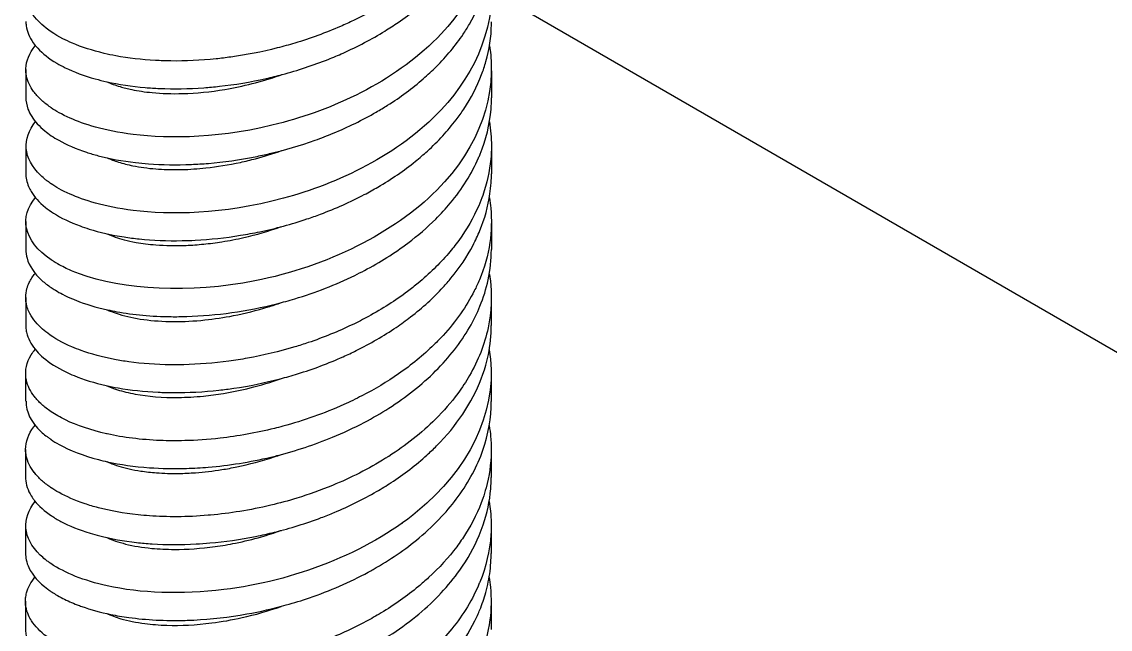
# Model space of a CAD drawing. Header units: millimetres. Extents: x 129 to 6329, y 33 to 3553.
# Drawn here: x 3519.08 to 3565.84, y 2422.07 to 2448.18 of the extents above; entities that cross this region are included whole.
import ezdxf

# ---------------------------------------------------------------- set-up
doc = ezdxf.new("R2010")
doc.units = ezdxf.units.MM
doc.layers.add('vistasIsometricas', color=255, linetype='Continuous')

msp = doc.modelspace()

# ---------------------------------------------------------------- linework, layer by layer
at = {"layer": 'vistasIsometricas', "extrusion": (1e-16, 0.816497, 0.57735)}
for p, q in [((3539.261, 2449.517), (3605.912, 2410.972)), ((3521.761, 2447.068), (3521.761, 2447.068)), ((3519.261, 2446.125), (3519.26, 2444.93)), ((3539.261, 2446.075), (3539.26, 2444.916)), ((3519.258, 2442.861), (3519.257, 2441.666)), ((3539.258, 2442.846), (3539.257, 2441.651)), ((3519.256, 2439.596), (3519.255, 2438.401)), ((3539.256, 2439.581), (3539.255, 2438.387)), ((3519.253, 2436.331), (3519.253, 2435.136)), ((3539.253, 2436.317), (3539.253, 2435.122)), ((3519.251, 2433.067), (3519.25, 2431.872)), ((3539.251, 2433.052), (3539.25, 2431.857)), ((3521.749, 2430.745), (3521.749, 2430.745)), ((3519.249, 2429.802), (3519.248, 2428.607)), ((3539.249, 2429.788), (3539.248, 2428.593)), ((3521.747, 2427.48), (3521.747, 2427.481)), ((3519.246, 2426.538), (3519.245, 2425.343)), ((3539.246, 2426.523), (3539.245, 2425.328)), ((3519.244, 2423.273), (3519.243, 2422.078)), ((3539.244, 2423.258), (3539.243, 2422.063))]:
    msp.add_line(p, q, dxfattribs=at)
at = {"layer": 'vistasIsometricas'}
for points, knots in [([(3539.181, 2456.939), (3539.27, 2456.413), (3539.29, 2455.883), (3539.229, 2455.2), (3539.209, 2455.047), (3539.098, 2454.373), (3538.946, 2453.858), (3538.639, 2453.143), (3538.537, 2452.933), (3538.158, 2452.24), (3537.833, 2451.769), (3537.344, 2451.19), (3537.23, 2451.061), (3536.689, 2450.486), (3536.214, 2450.062), (3535.49, 2449.515), (3535.28, 2449.367), (3534.523, 2448.862), (3533.945, 2448.534), (3533.152, 2448.15), (3532.964, 2448.063), (3532.138, 2447.702), (3531.48, 2447.462), (3530.562, 2447.186), (3530.312, 2447.117), (3529.396, 2446.884), (3528.727, 2446.754), (3527.853, 2446.633), (3527.642, 2446.607), (3526.767, 2446.517), (3526.117, 2446.487), (3525.266, 2446.497), (3525.045, 2446.505), (3524.228, 2446.549), (3523.659, 2446.617), (3522.957, 2446.747), (3522.788, 2446.783), (3522.119, 2446.941), (3521.661, 2447.089), (3521.115, 2447.321), (3520.98, 2447.385), (3520.489, 2447.637), (3520.184, 2447.845), (3519.86, 2448.141), (3519.786, 2448.216), (3519.518, 2448.525), (3519.382, 2448.768), (3519.291, 2449.101), (3519.275, 2449.187), (3519.247, 2449.522), (3519.294, 2449.77), (3519.445, 2450.095), (3519.491, 2450.176), (3519.582, 2450.313), (3519.624, 2450.369), (3519.669, 2450.424)], [0.175664, 0.175664, 0.175664, 0.175664, 0.280192, 0.280192, 0.310413, 0.310413, 0.41379, 0.41379, 0.457208, 0.457208, 0.559474, 0.559474, 0.589067, 0.589067, 0.694337, 0.694337, 0.735361, 0.735361, 0.838157, 0.838157, 0.869684, 0.869684, 0.974654, 0.974654, 1.013529, 1.013529, 1.11682, 1.11682, 1.149858, 1.149858, 1.254516, 1.254516, 1.291993, 1.291993, 1.395614, 1.395614, 1.429639, 1.429639, 1.534075, 1.534075, 1.570718, 1.570718, 1.674537, 1.674537, 1.709164, 1.709164, 1.81346, 1.81346, 1.849617, 1.849617, 1.953552, 1.953552, 1.988537, 1.988537, 2.013398, 2.013398, 2.013398, 2.013398]), ([(3519.262, 2448.195), (3519.262, 2448.134), (3519.266, 2448.072), (3519.307, 2447.763), (3519.408, 2447.517), (3519.632, 2447.2), (3519.697, 2447.12), (3519.98, 2446.813), (3520.255, 2446.597), (3520.704, 2446.332), (3520.826, 2446.267), (3521.328, 2446.021), (3521.758, 2445.859), (3522.399, 2445.68), (3522.567, 2445.638), (3523.25, 2445.486), (3523.803, 2445.402), (3524.591, 2445.335), (3524.796, 2445.322), (3525.613, 2445.287), (3526.249, 2445.296), (3527.125, 2445.36), (3527.348, 2445.381), (3528.235, 2445.479), (3528.908, 2445.591), (3529.81, 2445.795), (3530.041, 2445.852), (3530.941, 2446.092), (3531.602, 2446.309), (3532.461, 2446.651), (3532.676, 2446.741), (3533.513, 2447.116), (3534.114, 2447.431), (3534.874, 2447.902), (3535.065, 2448.026), (3535.79, 2448.528), (3536.288, 2448.931), (3536.886, 2449.505), (3537.03, 2449.652), (3537.579, 2450.248), (3537.936, 2450.716), (3538.337, 2451.374), (3538.434, 2451.546), (3538.778, 2452.22), (3538.969, 2452.734), (3539.135, 2453.43), (3539.169, 2453.604), (3539.243, 2454.088), (3539.267, 2454.399), (3539.267, 2454.71)], [15.975462, 15.975462, 15.975462, 15.975462, 16.001107, 16.001107, 16.105217, 16.105217, 16.140635, 16.140635, 16.244708, 16.244708, 16.280282, 16.280282, 16.384405, 16.384405, 16.419773, 16.419773, 16.523832, 16.523832, 16.559471, 16.559471, 16.663613, 16.663613, 16.698898, 16.698898, 16.80293, 16.80293, 16.83868, 16.83868, 16.942857, 16.942857, 16.977998, 16.977998, 17.081985, 17.081985, 17.117926, 17.117926, 17.222161, 17.222161, 17.257057, 17.257057, 17.360966, 17.360966, 17.397237, 17.397237, 17.501569, 17.501569, 17.536049, 17.536049, 17.597416, 17.597416, 17.597416, 17.597416]), ([(3539.179, 2453.675), (3539.556, 2451.421), (3538.627, 2449.284), (3537.1, 2447.661), (3535.259, 2445.705), (3532.642, 2444.483), (3530.317, 2443.856), (3527.682, 2443.146), (3525.431, 2443.144), (3523.874, 2443.336), (3522.59, 2443.494), (3521.734, 2443.782), (3521.161, 2444.037), (3520.791, 2444.201), (3520.536, 2444.354), (3520.353, 2444.478)], [0.67232562, 0.67232562, 0.67232562, 0.67232562, 0.67499561, 0.67499561, 0.67499561, 0.67821157, 0.67821157, 0.67821157, 0.68185809, 0.68185809, 0.68185809, 0.68486631, 0.68486631, 0.68486631, 0.68680335, 0.68680335, 0.68680335, 0.68680335]), ([(3519.26, 2444.93), (3519.26, 2444.763), (3519.29, 2444.596), (3519.391, 2444.323), (3519.444, 2444.217), (3519.644, 2443.895), (3519.833, 2443.686), (3520.16, 2443.419), (3520.253, 2443.35), (3520.451, 2443.216), (3520.558, 2443.15), (3521.013, 2442.894), (3521.412, 2442.721), (3522.026, 2442.52), (3522.196, 2442.47), (3522.862, 2442.295), (3523.398, 2442.195), (3524.153, 2442.108), (3524.337, 2442.09), (3525.113, 2442.032), (3525.731, 2442.022), (3526.61, 2442.059), (3526.854, 2442.074), (3527.762, 2442.151), (3528.438, 2442.246), (3529.319, 2442.421), (3529.522, 2442.465), (3530.388, 2442.668), (3531.047, 2442.861), (3531.949, 2443.184), (3532.204, 2443.283), (3533.101, 2443.654), (3533.722, 2443.957), (3534.475, 2444.393), (3534.638, 2444.491), (3535.349, 2444.941), (3535.863, 2445.321), (3536.525, 2445.898), (3536.711, 2446.071), (3537.329, 2446.69), (3537.716, 2447.156), (3538.137, 2447.785), (3538.227, 2447.928), (3538.598, 2448.564), (3538.822, 2449.071), (3539.035, 2449.764), (3539.082, 2449.941), (3539.204, 2450.505), (3539.252, 2450.895), (3539.264, 2451.339), (3539.264, 2451.392), (3539.264, 2451.445)], [1.378459, 1.378459, 1.378459, 1.378459, 1.448566, 1.448566, 1.494097, 1.494097, 1.58836, 1.58836, 1.622099, 1.622099, 1.656082, 1.656082, 1.759693, 1.759693, 1.797224, 1.797224, 1.901899, 1.901899, 1.934872, 1.934872, 2.038145, 2.038145, 2.077108, 2.077108, 2.182098, 2.182098, 2.213534, 2.213534, 2.316304, 2.316304, 2.357451, 2.357451, 2.462734, 2.462734, 2.492425, 2.492425, 2.594895, 2.594895, 2.637386, 2.637386, 2.742717, 2.742717, 2.773433, 2.773433, 2.877571, 2.877571, 2.912885, 2.912885, 2.989885, 2.989885, 3.000381, 3.000381, 3.000381, 3.000381]), ([(3539.177, 2450.41), (3539.553, 2448.159), (3538.627, 2446.023), (3537.101, 2444.4), (3535.263, 2442.445), (3532.646, 2441.221), (3530.321, 2440.593), (3527.684, 2439.881), (3525.431, 2439.879), (3523.872, 2440.071), (3522.595, 2440.228), (3521.74, 2440.515), (3521.166, 2440.769), (3520.794, 2440.934), (3520.536, 2441.088), (3520.35, 2441.214)], [0.67811914, 0.67811914, 0.67811914, 0.67811914, 0.68079018, 0.68079018, 0.68079018, 0.68400883, 0.68400883, 0.68400883, 0.68765846, 0.68765846, 0.68765846, 0.69064814, 0.69064814, 0.69064814, 0.69258371, 0.69258371, 0.69258371, 0.69258371]), ([(3519.257, 2441.666), (3519.257, 2441.476), (3519.296, 2441.286), (3519.406, 2441.027), (3519.443, 2440.954), (3519.626, 2440.645), (3519.831, 2440.417), (3520.205, 2440.118), (3520.323, 2440.034), (3520.772, 2439.748), (3521.154, 2439.562), (3521.715, 2439.357), (3521.844, 2439.313), (3522.433, 2439.13), (3522.936, 2439.015), (3523.691, 2438.898), (3523.909, 2438.87), (3524.715, 2438.786), (3525.333, 2438.76), (3526.159, 2438.776), (3526.346, 2438.782), (3527.171, 2438.825), (3527.824, 2438.894), (3528.759, 2439.047), (3529.035, 2439.098), (3529.991, 2439.299), (3530.67, 2439.482), (3531.531, 2439.77), (3531.725, 2439.839), (3532.567, 2440.154), (3533.197, 2440.435), (3533.996, 2440.856), (3534.192, 2440.964), (3534.959, 2441.414), (3535.499, 2441.784), (3536.17, 2442.326), (3536.341, 2442.472), (3536.97, 2443.043), (3537.385, 2443.492), (3537.858, 2444.115), (3537.968, 2444.27), (3538.388, 2444.906), (3538.645, 2445.402), (3538.908, 2446.097), (3538.97, 2446.285), (3539.17, 2446.995), (3539.25, 2447.525), (3539.262, 2448.098), (3539.262, 2448.139), (3539.262, 2448.18)], [14.353636, 14.353636, 14.353636, 14.353636, 14.433087, 14.433087, 14.464266, 14.464266, 14.566954, 14.566954, 14.608449, 14.608449, 14.71375, 14.71375, 14.743712, 14.743712, 14.846697, 14.846697, 14.886881, 14.886881, 14.992061, 14.992061, 15.022334, 15.022334, 15.124753, 15.124753, 15.167461, 15.167461, 15.272785, 15.272785, 15.303666, 15.303666, 15.407997, 15.407997, 15.442473, 15.442473, 15.546244, 15.546244, 15.583087, 15.583087, 15.68758, 15.68758, 15.721357, 15.721357, 15.824897, 15.824897, 15.862713, 15.862713, 15.967456, 15.967456, 15.975592, 15.975592, 15.975592, 15.975592]), ([(3520.353, 2444.478), (3520.35, 2444.48), (3520.329, 2444.495), (3520.317, 2444.503), (3520.18, 2444.597), (3520.056, 2444.695), (3519.945, 2444.796), (3519.825, 2444.906), (3519.72, 2445.019), (3519.63, 2445.134), (3519.618, 2445.151), (3519.605, 2445.167), (3519.593, 2445.184), (3519.436, 2445.4), (3519.334, 2445.624), (3519.288, 2445.85), (3519.267, 2445.956), (3519.258, 2446.062), (3519.261, 2446.168), (3519.272, 2446.502), (3519.405, 2446.834), (3519.656, 2447.146), (3519.66, 2447.151), (3519.663, 2447.155), (3519.667, 2447.16)], [0.686803355, 0.686803355, 0.686803355, 0.686803355, 0.686831972, 0.686831972, 0.686831972, 0.687159508, 0.687159508, 0.687159508, 0.687515665, 0.687515665, 0.687515665, 0.687566756, 0.687566756, 0.687566756, 0.688227977, 0.688227977, 0.688227977, 0.68853712, 0.68853712, 0.68853712, 0.68950973, 0.68950973, 0.68950973, 0.689523591, 0.689523591, 0.689523591, 0.689523591]), ([(3539.174, 2447.146), (3539.517, 2445.096), (3538.789, 2442.833), (3536.906, 2440.936), (3535.09, 2439.107), (3532.192, 2437.657), (3529.099, 2437.044), (3526.317, 2436.492), (3523.429, 2436.638), (3521.523, 2437.357), (3521.311, 2437.437), (3521.111, 2437.524), (3520.925, 2437.616), (3520.82, 2437.668), (3520.719, 2437.722), (3520.623, 2437.777), (3520.575, 2437.805), (3520.528, 2437.833), (3520.482, 2437.862), (3520.459, 2437.876), (3520.436, 2437.891), (3520.414, 2437.905), (3520.403, 2437.913), (3520.392, 2437.92), (3520.381, 2437.927), (3520.37, 2437.934), (3520.354, 2437.945), (3520.348, 2437.949)], [0.692167108, 0.692167108, 0.692167108, 0.692167108, 0.694206936, 0.694206936, 0.694206936, 0.696174561, 0.696174561, 0.696174561, 0.697945194, 0.697945194, 0.697945194, 0.698142185, 0.698142185, 0.698142185, 0.698253124, 0.698253124, 0.698253124, 0.698308594, 0.698308594, 0.698308594, 0.698336328, 0.698336328, 0.698336328, 0.698350196, 0.698350196, 0.698350196, 0.698364063, 0.698364063, 0.698364063, 0.698364063]), ([(3522.75, 2445.598), (3522.916, 2445.522), (3523.101, 2445.454), (3523.463, 2445.345), (3523.633, 2445.302), (3524.081, 2445.209), (3524.371, 2445.165), (3525.092, 2445.096), (3525.536, 2445.081), (3526.58, 2445.111), (3527.187, 2445.169), (3528.584, 2445.404), (3529.374, 2445.603), (3530.186, 2445.885), (3530.217, 2445.896), (3530.249, 2445.907)], [-29.8641562, -29.8641562, -29.8641562, -29.8641562, -29.8112306, -29.8112306, -29.769702, -29.769702, -29.7079244, -29.7079244, -29.625487, -29.625487, -29.5244468, -29.5244468, -29.4000136, -29.4000136, -29.3949767, -29.3949767, -29.3949767, -29.3949767]), ([(3520.347, 2436.754), (3520.398, 2436.72), (3520.466, 2436.676), (3520.528, 2436.638), (3520.625, 2436.579), (3520.728, 2436.522), (3520.835, 2436.466), (3520.971, 2436.396), (3521.114, 2436.329), (3521.266, 2436.265), (3521.311, 2436.246), (3521.358, 2436.227), (3521.405, 2436.208), (3521.81, 2436.047), (3522.266, 2435.909), (3522.764, 2435.799), (3522.894, 2435.77), (3523.027, 2435.744), (3523.162, 2435.719), (3523.877, 2435.589), (3524.666, 2435.514), (3525.501, 2435.506), (3525.721, 2435.503), (3525.944, 2435.506), (3526.17, 2435.513), (3526.801, 2435.532), (3527.454, 2435.587), (3528.113, 2435.681), (3528.754, 2435.772), (3529.402, 2435.899), (3530.045, 2436.062), (3530.301, 2436.127), (3530.555, 2436.198), (3530.809, 2436.274), (3531.699, 2436.542), (3532.57, 2436.879), (3533.391, 2437.281), (3533.529, 2437.349), (3533.666, 2437.418), (3533.801, 2437.489), (3534.468, 2437.842), (3535.098, 2438.238), (3535.673, 2438.671), (3536.102, 2438.994), (3536.501, 2439.339), (3536.864, 2439.7), (3537.086, 2439.922), (3537.295, 2440.149), (3537.489, 2440.383), (3538.001, 2440.999), (3538.412, 2441.654), (3538.708, 2442.334), (3538.729, 2442.383), (3538.75, 2442.433), (3538.771, 2442.483), (3539.029, 2443.116), (3539.187, 2443.767), (3539.24, 2444.422), (3539.253, 2444.587), (3539.259, 2444.751), (3539.26, 2444.916)], [0.299520137, 0.299520137, 0.299520137, 0.299520137, 0.299661424, 0.299661424, 0.299661424, 0.299881408, 0.299881408, 0.299881408, 0.300158801, 0.300158801, 0.300158801, 0.30024268, 0.30024268, 0.30024268, 0.300965225, 0.300965225, 0.300965225, 0.301153691, 0.301153691, 0.301153691, 0.302148571, 0.302148571, 0.302148571, 0.302410314, 0.302410314, 0.302410314, 0.303143466, 0.303143466, 0.303143466, 0.303855403, 0.303855403, 0.303855403, 0.304138352, 0.304138352, 0.304138352, 0.30513323, 0.30513323, 0.30513323, 0.305300492, 0.305300492, 0.305300492, 0.306128116, 0.306128116, 0.306128116, 0.306745581, 0.306745581, 0.306745581, 0.307123009, 0.307123009, 0.307123009, 0.308117884, 0.308117884, 0.308117884, 0.308190671, 0.308190671, 0.308190671, 0.309112762, 0.309112762, 0.309112762, 0.309344089, 0.309344089, 0.309344089, 0.309344089]), ([(3520.35, 2441.214), (3520.349, 2441.214), (3520.34, 2441.221), (3520.334, 2441.225), (3520.329, 2441.228), (3520.324, 2441.232), (3520.319, 2441.235), (3520.308, 2441.243), (3520.298, 2441.25), (3520.287, 2441.257), (3520.267, 2441.272), (3520.246, 2441.286), (3520.226, 2441.301), (3520.186, 2441.331), (3520.147, 2441.36), (3520.109, 2441.39), (3520.034, 2441.45), (3519.963, 2441.511), (3519.898, 2441.573), (3519.122, 2442.308), (3519.093, 2443.161), (3519.675, 2443.891)], [0.692583714, 0.692583714, 0.692583714, 0.692583714, 0.692592306, 0.692592306, 0.692592306, 0.692600898, 0.692600898, 0.692600898, 0.692618082, 0.692618082, 0.692618082, 0.692652449, 0.692652449, 0.692652449, 0.692721185, 0.692721185, 0.692721185, 0.692858657, 0.692858657, 0.692858657, 0.694486809, 0.694486809, 0.694486809, 0.694486809]), ([(3539.172, 2443.881), (3539.229, 2443.538), (3539.258, 2443.193), (3539.258, 2442.657), (3539.249, 2442.466), (3539.182, 2441.751), (3539.066, 2441.23), (3538.833, 2440.569), (3538.774, 2440.42), (3538.488, 2439.76), (3538.201, 2439.261), (3537.714, 2438.591), (3537.566, 2438.404), (3537.025, 2437.77), (3536.588, 2437.343), (3535.96, 2436.823), (3535.811, 2436.706), (3535.136, 2436.199), (3534.571, 2435.838), (3533.747, 2435.39), (3533.517, 2435.272), (3532.673, 2434.866), (3532.038, 2434.609), (3531.197, 2434.325), (3531.006, 2434.264), (3530.142, 2434.004), (3529.461, 2433.842), (3528.513, 2433.671), (3528.245, 2433.629), (3527.32, 2433.504), (3526.672, 2433.454), (3525.854, 2433.435), (3525.665, 2433.434), (3524.851, 2433.443), (3524.25, 2433.488), (3523.475, 2433.594), (3523.27, 2433.628), (3522.546, 2433.766), (3522.065, 2433.896), (3521.496, 2434.101), (3521.364, 2434.152), (3520.833, 2434.379), (3520.485, 2434.576), (3520.094, 2434.866), (3519.999, 2434.945), (3519.673, 2435.248), (3519.498, 2435.484), (3519.352, 2435.806), (3519.324, 2435.885), (3519.236, 2436.214), (3519.237, 2436.465), (3519.331, 2436.799), (3519.364, 2436.886), (3519.47, 2437.106), (3519.555, 2437.238), (3519.66, 2437.366)], [3.419689, 3.419689, 3.419689, 3.419689, 3.487744, 3.487744, 3.525361, 3.525361, 3.628947, 3.628947, 3.659268, 3.659268, 3.764587, 3.764587, 3.80656, 3.80656, 3.90914, 3.90914, 3.939977, 3.939977, 4.045068, 4.045068, 4.084642, 4.084642, 4.187768, 4.187768, 4.217808, 4.217808, 4.323113, 4.323113, 4.364719, 4.364719, 4.46738, 4.46738, 4.498486, 4.498486, 4.60353, 4.60353, 4.642825, 4.642825, 4.746015, 4.746015, 4.778758, 4.778758, 4.883477, 4.883477, 4.921213, 4.921213, 5.024769, 5.024769, 5.058608, 5.058608, 5.163083, 5.163083, 5.199878, 5.199878, 5.257302, 5.257302, 5.257302, 5.257302]), ([(3522.747, 2442.333), (3522.897, 2442.265), (3523.061, 2442.203), (3523.432, 2442.087), (3523.639, 2442.034), (3524.162, 2441.93), (3524.49, 2441.884), (3525, 2441.844), (3525.164, 2441.835), (3525.537, 2441.824), (3525.749, 2441.823), (3526.297, 2441.837), (3526.639, 2441.86), (3527.474, 2441.949), (3527.972, 2442.029), (3528.693, 2442.185), (3528.91, 2442.238), (3529.502, 2442.395), (3529.876, 2442.511), (3530.246, 2442.643)], [-29.2401524, -29.2401524, -29.2401524, -29.2401524, -29.1924844, -29.1924844, -29.14188, -29.14188, -29.0730739, -29.0730739, -29.0418596, -29.0418596, -29.0036719, -29.0036719, -28.9452978, -28.9452978, -28.8649168, -28.8649168, -28.8305002, -28.8305002, -28.7712174, -28.7712174, -28.7712174, -28.7712174]), ([(3519.253, 2435.137), (3519.252, 2435.072), (3519.257, 2435.007), (3519.276, 2434.87), (3519.292, 2434.798), (3519.387, 2434.484), (3519.525, 2434.247), (3519.811, 2433.925), (3519.906, 2433.832), (3520.271, 2433.52), (3520.595, 2433.314), (3521.089, 2433.075), (3521.207, 2433.023), (3521.74, 2432.804), (3522.205, 2432.66), (3522.882, 2432.507), (3523.053, 2432.473), (3523.763, 2432.348), (3524.337, 2432.285), (3525.159, 2432.247), (3525.381, 2432.241), (3526.236, 2432.238), (3526.889, 2432.273), (3527.766, 2432.37), (3527.978, 2432.397), (3528.854, 2432.525), (3529.523, 2432.661), (3530.437, 2432.901), (3530.686, 2432.972), (3531.602, 2433.254), (3532.258, 2433.5), (3533.079, 2433.868), (3533.267, 2433.956), (3534.055, 2434.347), (3534.629, 2434.68), (3535.379, 2435.189), (3535.586, 2435.339), (3536.301, 2435.892), (3536.77, 2436.319), (3537.301, 2436.899), (3537.413, 2437.028), (3537.893, 2437.612), (3538.21, 2438.085), (3538.577, 2438.781), (3538.675, 2438.992), (3538.974, 2439.72), (3539.119, 2440.246), (3539.217, 2440.937), (3539.234, 2441.096), (3539.253, 2441.388), (3539.257, 2441.52), (3539.257, 2441.651)], [12.731626, 12.731626, 12.731626, 12.731626, 12.758769, 12.758769, 12.788945, 12.788945, 12.891335, 12.891335, 12.934165, 12.934165, 13.039485, 13.039485, 13.070457, 13.070457, 13.174887, 13.174887, 13.208925, 13.208925, 13.31255, 13.31255, 13.349999, 13.349999, 13.454648, 13.454648, 13.487712, 13.487712, 13.591011, 13.591011, 13.629838, 13.629838, 13.734798, 13.734798, 13.766367, 13.766367, 13.869176, 13.869176, 13.910128, 13.910128, 14.01539, 14.01539, 14.045002, 14.045002, 14.147242, 14.147242, 14.190769, 14.190769, 14.296058, 14.296058, 14.327544, 14.327544, 14.35351, 14.35351, 14.35351, 14.35351]), ([(3520.348, 2437.949), (3519.753, 2438.351), (3519.39, 2438.821), (3519.287, 2439.303), (3519.191, 2439.751), (3519.33, 2440.207), (3519.677, 2440.628)], [0.698364063, 0.698364063, 0.698364063, 0.698364063, 0.699809148, 0.699809148, 0.699809148, 0.70115231, 0.70115231, 0.70115231, 0.70115231]), ([(3539.17, 2440.616), (3539.195, 2440.466), (3539.214, 2440.315), (3539.229, 2440.165), (3539.275, 2439.672), (3539.262, 2439.176), (3539.19, 2438.686), (3539.111, 2438.144), (3538.959, 2437.607), (3538.74, 2437.084), (3538.674, 2436.926), (3538.602, 2436.77), (3538.523, 2436.615), (3538.184, 2435.945), (3537.732, 2435.302), (3537.183, 2434.702), (3537.057, 2434.565), (3536.926, 2434.43), (3536.791, 2434.297), (3536.333, 2433.85), (3535.822, 2433.431), (3535.267, 2433.046), (3534.774, 2432.703), (3534.247, 2432.388), (3533.694, 2432.102), (3533.439, 2431.97), (3533.179, 2431.844), (3532.914, 2431.725), (3532.075, 2431.347), (3531.191, 2431.035), (3530.296, 2430.795), (3530.175, 2430.762), (3530.055, 2430.731), (3529.934, 2430.701), (3529.155, 2430.509), (3528.37, 2430.369), (3527.601, 2430.282), (3527.086, 2430.224), (3526.579, 2430.189), (3526.084, 2430.176), (3525.724, 2430.167), (3525.371, 2430.169), (3525.027, 2430.183), (3524.209, 2430.216), (3523.444, 2430.314), (3522.759, 2430.465), (3522.747, 2430.468), (3522.735, 2430.47), (3522.722, 2430.473), (3522.051, 2430.624), (3521.458, 2430.826), (3520.964, 2431.066), (3520.735, 2431.176), (3520.528, 2431.295), (3520.343, 2431.42)], [0.69945286, 0.69945286, 0.69945286, 0.69945286, 0.69966591, 0.69966591, 0.69966591, 0.70036225, 0.70036225, 0.70036225, 0.70113146, 0.70113146, 0.70113146, 0.70136326, 0.70136326, 0.70136326, 0.70236674, 0.70236674, 0.70236674, 0.70259701, 0.70259701, 0.70259701, 0.70337274, 0.70337274, 0.70337274, 0.70406256, 0.70406256, 0.70406256, 0.70438124, 0.70438124, 0.70438124, 0.70539228, 0.70539228, 0.70539228, 0.70552811, 0.70552811, 0.70552811, 0.70640587, 0.70640587, 0.70640587, 0.70699366, 0.70699366, 0.70699366, 0.70742206, 0.70742206, 0.70742206, 0.70844081, 0.70844081, 0.70844081, 0.70845921, 0.70845921, 0.70845921, 0.70946219, 0.70946219, 0.70946219, 0.70992476, 0.70992476, 0.70992476, 0.70992476]), ([(3522.745, 2439.068), (3522.856, 2439.018), (3522.975, 2438.971), (3523.222, 2438.886), (3523.349, 2438.847), (3523.644, 2438.77), (3523.814, 2438.732), (3524.258, 2438.652), (3524.542, 2438.615), (3525.25, 2438.56), (3525.687, 2438.552), (3526.392, 2438.58), (3526.643, 2438.598), (3527.157, 2438.649), (3527.418, 2438.683), (3527.995, 2438.774), (3528.311, 2438.835), (3529.154, 2439.028), (3529.681, 2439.18), (3530.216, 2439.368), (3530.23, 2439.373), (3530.244, 2439.378)], [-29.860747, -29.860747, -29.860747, -29.860747, -29.8253983, -29.8253983, -29.7921817, -29.7921817, -29.7523044, -29.7523044, -29.6934471, -29.6934471, -29.613576, -29.613576, -29.5707583, -29.5707583, -29.5279204, -29.5279204, -29.4772889, -29.4772889, -29.3940191, -29.3940191, -29.3918195, -29.3918195, -29.3918195, -29.3918195]), ([(3519.255, 2438.401), (3519.255, 2438.272), (3519.273, 2438.144), (3519.309, 2438.017), (3519.403, 2437.683), (3519.621, 2437.359), (3519.949, 2437.063), (3520.068, 2436.956), (3520.201, 2436.853), (3520.347, 2436.754)], [0.297553633, 0.297553633, 0.297553633, 0.297553633, 0.297983178, 0.297983178, 0.297983178, 0.299112825, 0.299112825, 0.299112825, 0.299520136, 0.299520136, 0.299520136, 0.299520136]), ([(3520.342, 2430.225), (3520.45, 2430.152), (3520.564, 2430.082), (3520.686, 2430.014), (3521.152, 2429.755), (3521.722, 2429.533), (3522.377, 2429.362), (3522.501, 2429.329), (3522.629, 2429.299), (3522.759, 2429.27), (3523.315, 2429.148), (3523.922, 2429.06), (3524.566, 2429.014), (3525.078, 2428.977), (3525.614, 2428.967), (3526.165, 2428.983), (3526.471, 2428.993), (3526.782, 2429.01), (3527.096, 2429.037), (3527.976, 2429.112), (3528.883, 2429.255), (3529.783, 2429.47), (3529.869, 2429.49), (3529.955, 2429.511), (3530.04, 2429.533), (3530.853, 2429.739), (3531.658, 2430.003), (3532.431, 2430.322), (3532.899, 2430.515), (3533.356, 2430.728), (3533.796, 2430.96), (3534.159, 2431.152), (3534.511, 2431.356), (3534.848, 2431.572), (3535.596, 2432.051), (3536.274, 2432.588), (3536.86, 2433.171), (3537.445, 2433.754), (3537.937, 2434.383), (3538.317, 2435.042), (3538.49, 2435.34), (3538.64, 2435.645), (3538.766, 2435.954), (3538.918, 2436.327), (3539.036, 2436.707), (3539.117, 2437.09), (3539.208, 2437.52), (3539.254, 2437.953), (3539.255, 2438.387)], [0.287959412, 0.287959412, 0.287959412, 0.287959412, 0.288220212, 0.288220212, 0.288220212, 0.28921509, 0.28921509, 0.28921509, 0.2894045, 0.2894045, 0.2894045, 0.290209977, 0.290209977, 0.290209977, 0.29084959, 0.29084959, 0.29084959, 0.291204868, 0.291204868, 0.291204868, 0.292199743, 0.292199743, 0.292199743, 0.292294679, 0.292294679, 0.292294679, 0.293194622, 0.293194622, 0.293194622, 0.293739768, 0.293739768, 0.293739768, 0.29418952, 0.29418952, 0.29418952, 0.295184858, 0.295184858, 0.295184858, 0.296179267, 0.296179267, 0.296179267, 0.296629947, 0.296629947, 0.296629947, 0.297174168, 0.297174168, 0.297174168, 0.297783344, 0.297783344, 0.297783344, 0.297783344]), ([(3539.167, 2437.352), (3539.179, 2437.281), (3539.19, 2437.21), (3539.199, 2437.139), (3539.295, 2436.42), (3539.262, 2435.708), (3539.116, 2435.021), (3538.964, 2434.305), (3538.689, 2433.617), (3538.316, 2432.972), (3538.164, 2432.709), (3537.996, 2432.454), (3537.814, 2432.207), (3537.528, 2431.818), (3537.207, 2431.449), (3536.858, 2431.101), (3536.257, 2430.502), (3535.574, 2429.968), (3534.847, 2429.502), (3534.803, 2429.474), (3534.758, 2429.446), (3534.714, 2429.418), (3533.984, 2428.963), (3533.211, 2428.575), (3532.43, 2428.252), (3531.923, 2428.043), (3531.412, 2427.862), (3530.904, 2427.706), (3530.527, 2427.59), (3530.152, 2427.489), (3529.781, 2427.4), (3528.882, 2427.186), (3528.009, 2427.05), (3527.19, 2426.976), (3527.158, 2426.973), (3527.126, 2426.97), (3527.095, 2426.967), (3526.175, 2426.889), (3525.325, 2426.89), (3524.565, 2426.944), (3524.4, 2426.956), (3524.24, 2426.971), (3524.083, 2426.987), (3523.442, 2427.056), (3522.872, 2427.162), (3522.375, 2427.292), (3522.172, 2427.345), (3521.981, 2427.402), (3521.802, 2427.462), (3521.362, 2427.609), (3520.992, 2427.773), (3520.685, 2427.944), (3520.56, 2428.014), (3520.446, 2428.084), (3520.341, 2428.155)], [0.7025233, 0.7025233, 0.7025233, 0.7025233, 0.70261684, 0.70261684, 0.70261684, 0.70356785, 0.70356785, 0.70356785, 0.70455921, 0.70455921, 0.70455921, 0.7049627, 0.7049627, 0.7049627, 0.70559655, 0.70559655, 0.70559655, 0.70668691, 0.70668691, 0.70668691, 0.7067531, 0.7067531, 0.7067531, 0.70783936, 0.70783936, 0.70783936, 0.70854351, 0.70854351, 0.70854351, 0.70906595, 0.70906595, 0.70906595, 0.71033391, 0.71033391, 0.71033391, 0.71038305, 0.71038305, 0.71038305, 0.71181432, 0.71181432, 0.71181432, 0.71212431, 0.71212431, 0.71212431, 0.71339587, 0.71339587, 0.71339587, 0.71391472, 0.71391472, 0.71391472, 0.71518815, 0.71518815, 0.71518815, 0.71570512, 0.71570512, 0.71570512, 0.71570512]), ([(3522.743, 2435.804), (3522.804, 2435.776), (3522.867, 2435.749), (3523.038, 2435.683), (3523.149, 2435.644), (3523.578, 2435.513), (3523.931, 2435.436), (3524.717, 2435.328), (3525.148, 2435.298), (3526.035, 2435.294), (3526.485, 2435.316), (3527.353, 2435.406), (3527.765, 2435.467), (3528.676, 2435.646), (3529.175, 2435.771), (3529.863, 2435.983), (3530.052, 2436.046), (3530.241, 2436.113)], [-4.3385816, -4.3385816, -4.3385816, -4.3385816, -4.3191644, -4.3191644, -4.2883335, -4.2883335, -4.2063184, -4.2063184, -4.1231394, -4.1231394, -4.0455348, -4.0455348, -3.9787361, -3.9787361, -3.8997246, -3.8997246, -3.869629, -3.869629, -3.869629, -3.869629]), ([(3519.248, 2428.607), (3519.248, 2428.586), (3519.248, 2428.564), (3519.261, 2428.291), (3519.342, 2428.04), (3519.534, 2427.73), (3519.581, 2427.662), (3519.817, 2427.364), (3520.063, 2427.144), (3520.491, 2426.86), (3520.624, 2426.78), (3521.127, 2426.512), (3521.546, 2426.342), (3522.15, 2426.158), (3522.288, 2426.119), (3522.918, 2425.958), (3523.449, 2425.863), (3524.235, 2425.775), (3524.457, 2425.756), (3525.288, 2425.703), (3525.922, 2425.7), (3526.769, 2425.747), (3526.963, 2425.761), (3527.807, 2425.835), (3528.468, 2425.93), (3529.401, 2426.117), (3529.671, 2426.177), (3530.62, 2426.413), (3531.292, 2426.62), (3532.136, 2426.938), (3532.322, 2427.013), (3533.139, 2427.354), (3533.748, 2427.655), (3534.537, 2428.113), (3534.745, 2428.241), (3535.504, 2428.737), (3536.02, 2429.132), (3536.632, 2429.686), (3536.771, 2429.819), (3537.333, 2430.386), (3537.71, 2430.842), (3538.153, 2431.503), (3538.268, 2431.691), (3538.652, 2432.38), (3538.867, 2432.894), (3539.057, 2433.57), (3539.094, 2433.722), (3539.21, 2434.289), (3539.252, 2434.705), (3539.253, 2435.122)], [11.109844, 11.109844, 11.109844, 11.109844, 11.118919, 11.118919, 11.224203, 11.224203, 11.253991, 11.253991, 11.356649, 11.356649, 11.398262, 11.398262, 11.503566, 11.503566, 11.533618, 11.533618, 11.636762, 11.636762, 11.676245, 11.676245, 11.78132, 11.78132, 11.81224, 11.81224, 11.914846, 11.914846, 11.956694, 11.956694, 12.062008, 12.062008, 12.09224, 12.09224, 12.195685, 12.195685, 12.233888, 12.233888, 12.338716, 12.338716, 12.370939, 12.370939, 12.473959, 12.473959, 12.513985, 12.513985, 12.619143, 12.619143, 12.649555, 12.649555, 12.731753, 12.731753, 12.731753, 12.731753]), ([(3520.343, 2431.42), (3520.271, 2431.469), (3520.198, 2431.521), (3520.131, 2431.574), (3520.064, 2431.626), (3520, 2431.679), (3519.941, 2431.733), (3519.88, 2431.788), (3519.823, 2431.844), (3519.77, 2431.901), (3519.719, 2431.955), (3519.671, 2432.011), (3519.628, 2432.067), (3519.45, 2432.295), (3519.334, 2432.533), (3519.282, 2432.774), (3519.276, 2432.806), (3519.27, 2432.837), (3519.265, 2432.869), (3519.217, 2433.202), (3519.292, 2433.538), (3519.486, 2433.859), (3519.535, 2433.941), (3519.593, 2434.022), (3519.657, 2434.101)], [0.709924762, 0.709924762, 0.709924762, 0.709924762, 0.710105397, 0.710105397, 0.710105397, 0.710286033, 0.710286033, 0.710286033, 0.710469922, 0.710469922, 0.710469922, 0.710647305, 0.710647305, 0.710647305, 0.711369849, 0.711369849, 0.711369849, 0.711464807, 0.711464807, 0.711464807, 0.712459685, 0.712459685, 0.712459685, 0.712712991, 0.712712991, 0.712712991, 0.712712991]), ([(3539.165, 2434.087), (3539.188, 2433.95), (3539.206, 2433.812), (3539.22, 2433.675), (3539.455, 2431.33), (3538.268, 2428.94), (3536.085, 2427.139), (3533.891, 2425.329), (3530.738, 2424.138), (3527.766, 2423.773), (3525.927, 2423.547), (3524.17, 2423.624), (3522.756, 2423.935), (3521.76, 2424.155), (3520.933, 2424.489), (3520.338, 2424.891)], [0.71117583, 0.71117583, 0.71117583, 0.71117583, 0.71136983, 0.71136983, 0.71136983, 0.71467112, 0.71467112, 0.71467112, 0.71798793, 0.71798793, 0.71798793, 0.72004034, 0.72004034, 0.72004034, 0.72148543, 0.72148543, 0.72148543, 0.72148543]), ([(3522.74, 2432.539), (3522.878, 2432.477), (3523.03, 2432.419), (3523.424, 2432.291), (3523.679, 2432.228), (3524.502, 2432.075), (3525.129, 2432.023), (3526.16, 2432.037), (3526.518, 2432.057), (3527.169, 2432.121), (3527.457, 2432.159), (3528.124, 2432.269), (3528.506, 2432.347), (3529.34, 2432.554), (3529.792, 2432.69), (3530.239, 2432.849)], [-32.3541762, -32.3541762, -32.3541762, -32.3541762, -32.3101022, -32.3101022, -32.2481729, -32.2481729, -32.1259938, -32.1259938, -32.0645247, -32.0645247, -32.0173443, -32.0173443, -31.9565696, -31.9565696, -31.8850923, -31.8850923, -31.8850923, -31.8850923]), ([(3519.266, 2431.869), (3519.262, 2431.421), (3519.473, 2430.97), (3519.914, 2430.562), (3519.977, 2430.504), (3520.044, 2430.446), (3520.115, 2430.39), (3520.151, 2430.362), (3520.188, 2430.334), (3520.226, 2430.307), (3520.245, 2430.293), (3520.264, 2430.279), (3520.283, 2430.266), (3520.293, 2430.259), (3520.303, 2430.252), (3520.312, 2430.245), (3520.322, 2430.238), (3520.334, 2430.231), (3520.342, 2430.225)], [0.286471623, 0.286471623, 0.286471623, 0.286471623, 0.287630197, 0.287630197, 0.287630197, 0.287794804, 0.287794804, 0.287794804, 0.287877107, 0.287877107, 0.287877107, 0.287918259, 0.287918259, 0.287918259, 0.287938835, 0.287938835, 0.287938835, 0.287959411, 0.287959411, 0.287959411, 0.287959411]), ([(3520.338, 2423.696), (3520.394, 2423.658), (3520.467, 2423.611), (3520.535, 2423.57), (3520.636, 2423.509), (3520.743, 2423.45), (3520.855, 2423.393), (3521.042, 2423.297), (3521.244, 2423.207), (3521.459, 2423.124), (3521.526, 2423.098), (3521.594, 2423.073), (3521.664, 2423.049), (3522.041, 2422.915), (3522.457, 2422.801), (3522.902, 2422.709), (3523.152, 2422.658), (3523.412, 2422.613), (3523.68, 2422.576), (3524.433, 2422.473), (3525.25, 2422.429), (3526.102, 2422.452), (3526.226, 2422.456), (3526.35, 2422.46), (3526.475, 2422.467), (3527.219, 2422.503), (3527.985, 2422.59), (3528.752, 2422.727), (3529.318, 2422.828), (3529.886, 2422.957), (3530.446, 2423.113), (3530.78, 2423.206), (3531.111, 2423.309), (3531.437, 2423.42), (3532.321, 2423.723), (3533.173, 2424.093), (3533.964, 2424.524), (3534.036, 2424.563), (3534.108, 2424.602), (3534.178, 2424.643), (3534.895, 2425.048), (3535.558, 2425.503), (3536.149, 2425.997), (3536.497, 2426.289), (3536.821, 2426.595), (3537.116, 2426.912), (3537.377, 2427.191), (3537.616, 2427.48), (3537.832, 2427.775), (3538.297, 2428.412), (3538.653, 2429.083), (3538.891, 2429.769), (3539.13, 2430.456), (3539.25, 2431.159), (3539.25, 2431.857)], [0.276398705, 0.276398705, 0.276398705, 0.276398705, 0.276535064, 0.276535064, 0.276535064, 0.27673701, 0.27673701, 0.27673701, 0.277075315, 0.277075315, 0.277075315, 0.277180135, 0.277180135, 0.277180135, 0.277751926, 0.277751926, 0.277751926, 0.278073125, 0.278073125, 0.278073125, 0.278974113, 0.278974113, 0.278974113, 0.279105147, 0.279105147, 0.279105147, 0.27988334, 0.27988334, 0.27988334, 0.280458368, 0.280458368, 0.280458368, 0.280801035, 0.280801035, 0.280801035, 0.281727414, 0.281727414, 0.281727414, 0.281811589, 0.281811589, 0.281811589, 0.28266275, 0.28266275, 0.28266275, 0.28316481, 0.28316481, 0.28316481, 0.283607324, 0.283607324, 0.283607324, 0.284561367, 0.284561367, 0.284561367, 0.28551757, 0.28551757, 0.28551757, 0.28551757]), ([(3539.162, 2430.823), (3539.189, 2430.663), (3539.21, 2430.502), (3539.243, 2430.125), (3539.251, 2429.908), (3539.239, 2429.172), (3539.165, 2428.653), (3538.986, 2427.991), (3538.939, 2427.841), (3538.706, 2427.172), (3538.458, 2426.664), (3538.03, 2425.986), (3537.903, 2425.801), (3537.418, 2425.154), (3537.014, 2424.71), (3536.418, 2424.16), (3536.272, 2424.032), (3535.629, 2423.497), (3535.091, 2423.117), (3534.305, 2422.643), (3534.089, 2422.521), (3533.277, 2422.087), (3532.655, 2421.805), (3531.825, 2421.488), (3531.636, 2421.419), (3530.782, 2421.127), (3530.105, 2420.939), (3529.154, 2420.732), (3528.884, 2420.679), (3527.952, 2420.52), (3527.296, 2420.445), (3526.463, 2420.395), (3526.271, 2420.387), (3525.437, 2420.365), (3524.817, 2420.387), (3524.009, 2420.464), (3523.793, 2420.49), (3523.034, 2420.6), (3522.523, 2420.711), (3521.913, 2420.893), (3521.771, 2420.94), (3521.195, 2421.146), (3520.81, 2421.328), (3520.366, 2421.604), (3520.256, 2421.679), (3519.875, 2421.969), (3519.658, 2422.197), (3519.456, 2422.512), (3519.414, 2422.591), (3519.268, 2422.914), (3519.225, 2423.165), (3519.259, 2423.488), (3519.273, 2423.562), (3519.354, 2423.865), (3519.474, 2424.091), (3519.65, 2424.308)], [6.663562, 6.663562, 6.663562, 6.663562, 6.695282, 6.695282, 6.738016, 6.738016, 6.840426, 6.840426, 6.870685, 6.870685, 6.975863, 6.975863, 7.016063, 7.016063, 7.119042, 7.119042, 7.151149, 7.151149, 7.255999, 7.255999, 7.294314, 7.294314, 7.397731, 7.397731, 7.427946, 7.427946, 7.533258, 7.533258, 7.575092, 7.575092, 7.677699, 7.677699, 7.708637, 7.708637, 7.813708, 7.813708, 7.853175, 7.853175, 7.956322, 7.956322, 7.988942, 7.988942, 8.093685, 8.093685, 8.131528, 8.131528, 8.235056, 8.235056, 8.268817, 8.268817, 8.373307, 8.373307, 8.40434, 8.40434, 8.501118, 8.501118, 8.501118, 8.501118]), ([(3520.341, 2428.155), (3520.334, 2428.16), (3520.312, 2428.175), (3520.297, 2428.185), (3520.166, 2428.276), (3520.046, 2428.371), (3519.938, 2428.469), (3519.819, 2428.577), (3519.714, 2428.688), (3519.625, 2428.802), (3519.623, 2428.806), (3519.62, 2428.809), (3519.617, 2428.813), (3519.444, 2429.038), (3519.331, 2429.272), (3519.28, 2429.509), (3519.26, 2429.604), (3519.249, 2429.699), (3519.249, 2429.794), (3519.247, 2430.128), (3519.368, 2430.461), (3519.607, 2430.776), (3519.623, 2430.796), (3519.638, 2430.816), (3519.655, 2430.837)], [0.715705125, 0.715705125, 0.715705125, 0.715705125, 0.715740567, 0.715740567, 0.715740567, 0.716066394, 0.716066394, 0.716066394, 0.716427666, 0.716427666, 0.716427666, 0.716439214, 0.716439214, 0.716439214, 0.717150209, 0.717150209, 0.717150209, 0.717434104, 0.717434104, 0.717434104, 0.718428981, 0.718428981, 0.718428981, 0.718493312, 0.718493312, 0.718493312, 0.718493312]), ([(3522.738, 2429.274), (3522.778, 2429.256), (3522.819, 2429.239), (3522.983, 2429.171), (3523.114, 2429.124), (3523.534, 2428.995), (3523.848, 2428.924), (3524.409, 2428.838), (3524.639, 2428.812), (3525.18, 2428.772), (3525.497, 2428.763), (3526.062, 2428.771), (3526.303, 2428.782), (3526.916, 2428.827), (3527.294, 2428.87), (3527.892, 2428.965), (3528.108, 2429.005), (3528.857, 2429.16), (3529.395, 2429.302), (3530.032, 2429.513), (3530.134, 2429.548), (3530.236, 2429.584)], [-0.5232859, -0.5232859, -0.5232859, -0.5232859, -0.5105876, -0.5105876, -0.4736927, -0.4736927, -0.3999013, -0.3999013, -0.3532267, -0.3532267, -0.294412, -0.294412, -0.2526469, -0.2526469, -0.1903085, -0.1903085, -0.1557047, -0.1557047, -0.0707702, -0.0707702, -0.0544333, -0.0544333, -0.0544333, -0.0544333]), ([(3519.243, 2422.078), (3519.243, 2422.007), (3519.248, 2421.936), (3519.272, 2421.782), (3519.293, 2421.698), (3519.406, 2421.368), (3519.557, 2421.128), (3519.848, 2420.821), (3519.929, 2420.745), (3520.278, 2420.451), (3520.599, 2420.248), (3521.089, 2420.013), (3521.205, 2419.961), (3521.7, 2419.759), (3522.118, 2419.626), (3522.764, 2419.472), (3522.96, 2419.43), (3523.611, 2419.312), (3524.088, 2419.253), (3525.01, 2419.189), (3525.447, 2419.177), (3526.261, 2419.189), (3526.633, 2419.206), (3527.518, 2419.278), (3528.035, 2419.341), (3528.981, 2419.5), (3529.41, 2419.587), (3530.301, 2419.803), (3530.763, 2419.934), (3531.598, 2420.208), (3531.971, 2420.344), (3532.837, 2420.695), (3533.323, 2420.92), (3534.217, 2421.392), (3534.628, 2421.635), (3535.413, 2422.155), (3535.787, 2422.433), (3536.827, 2423.302), (3537.42, 2423.932), (3538.238, 2425.086), (3538.518, 2425.585), (3538.797, 2426.25), (3538.854, 2426.402), (3539.078, 2427.063), (3539.186, 2427.579), (3539.241, 2428.264), (3539.248, 2428.428), (3539.248, 2428.593)], [9.487895, 9.487895, 9.487895, 9.487895, 9.517546, 9.517546, 9.552845, 9.552845, 9.656977, 9.656977, 9.692605, 9.692605, 9.796659, 9.796659, 9.827314, 9.827314, 9.922044, 9.922044, 9.961485, 9.961485, 10.048939, 10.048939, 10.122708, 10.122708, 10.18261, 10.18261, 10.26327, 10.26327, 10.329473, 10.329473, 10.401495, 10.401495, 10.461135, 10.461135, 10.54243, 10.54243, 10.616546, 10.616546, 10.691298, 10.691298, 10.838653, 10.838653, 10.94372, 10.94372, 10.974681, 10.974681, 11.077299, 11.077299, 11.109719, 11.109719, 11.109719, 11.109719]), ([(3520.338, 2424.891), (3520.335, 2424.893), (3520.328, 2424.898), (3520.322, 2424.902), (3520.317, 2424.905), (3520.311, 2424.909), (3520.306, 2424.913), (3520.295, 2424.92), (3520.285, 2424.927), (3520.274, 2424.935), (3520.253, 2424.95), (3520.232, 2424.965), (3520.212, 2424.98), (3520.171, 2425.009), (3520.132, 2425.04), (3520.093, 2425.07), (3520.017, 2425.131), (3519.945, 2425.193), (3519.879, 2425.257), (3519.108, 2425.992), (3519.084, 2426.841), (3519.663, 2427.568)], [0.721485426, 0.721485426, 0.721485426, 0.721485426, 0.721492956, 0.721492956, 0.721492956, 0.721500486, 0.721500486, 0.721500486, 0.721515547, 0.721515547, 0.721515547, 0.721545668, 0.721545668, 0.721545668, 0.721605911, 0.721605911, 0.721605911, 0.721726395, 0.721726395, 0.721726395, 0.723129664, 0.723129664, 0.723129664, 0.723129664]), ([(3539.16, 2427.558), (3539.183, 2427.421), (3539.201, 2427.283), (3539.215, 2427.145), (3539.249, 2426.81), (3539.255, 2426.473), (3539.234, 2426.137), (3539.19, 2425.445), (3539.029, 2424.757), (3538.757, 2424.091), (3538.751, 2424.075), (3538.745, 2424.059), (3538.738, 2424.044), (3538.454, 2423.363), (3538.055, 2422.703), (3537.553, 2422.084), (3537.337, 2421.817), (3537.103, 2421.558), (3536.851, 2421.308), (3536.518, 2420.975), (3536.154, 2420.658), (3535.764, 2420.358), (3535.161, 2419.893), (3534.496, 2419.47), (3533.787, 2419.097), (3533.693, 2419.047), (3533.598, 2418.998), (3533.502, 2418.95), (3532.686, 2418.541), (3531.818, 2418.197), (3530.93, 2417.922), (3530.632, 2417.83), (3530.333, 2417.746), (3530.032, 2417.67), (3529.434, 2417.518), (3528.832, 2417.398), (3528.236, 2417.308), (3527.53, 2417.203), (3526.831, 2417.14), (3526.156, 2417.12), (3525.974, 2417.114), (3525.793, 2417.112), (3525.615, 2417.112), (3524.775, 2417.114), (3523.98, 2417.182), (3523.258, 2417.307), (3523.084, 2417.337), (3522.915, 2417.37), (3522.751, 2417.406), (3522.23, 2417.521), (3521.754, 2417.667), (3521.335, 2417.838), (3520.953, 2417.993), (3520.617, 2418.17), (3520.334, 2418.361)], [0.72273673, 0.72273673, 0.72273673, 0.72273673, 0.72293056, 0.72293056, 0.72293056, 0.72340341, 0.72340341, 0.72340341, 0.72437565, 0.72437565, 0.72437565, 0.72439827, 0.72439827, 0.72439827, 0.72539315, 0.72539315, 0.72539315, 0.72582073, 0.72582073, 0.72582073, 0.72638804, 0.72638804, 0.72638804, 0.72726582, 0.72726582, 0.72726582, 0.72738291, 0.72738291, 0.72738291, 0.72837778, 0.72837778, 0.72837778, 0.72871091, 0.72871091, 0.72871091, 0.72937267, 0.72937267, 0.72937267, 0.730156, 0.730156, 0.730156, 0.73036755, 0.73036755, 0.73036755, 0.73136242, 0.73136242, 0.73136242, 0.73160109, 0.73160109, 0.73160109, 0.7323573, 0.7323573, 0.7323573, 0.73304618, 0.73304618, 0.73304618, 0.73304618]), ([(3522.735, 2426.01), (3522.969, 2425.904), (3523.24, 2425.811), (3523.884, 2425.65), (3524.261, 2425.586), (3524.978, 2425.518), (3525.3, 2425.503), (3526.189, 2425.501), (3526.779, 2425.54), (3527.679, 2425.664), (3527.972, 2425.714), (3528.636, 2425.848), (3529.006, 2425.939), (3529.653, 2426.124), (3529.928, 2426.212), (3530.213, 2426.312), (3530.224, 2426.316), (3530.234, 2426.32)], [-1.2262028, -1.2262028, -1.2262028, -1.2262028, -1.1516794, -1.1516794, -1.069375, -1.069375, -1.0085197, -1.0085197, -0.9085808, -0.9085808, -0.8613387, -0.8613387, -0.8025917, -0.8025917, -0.7589024, -0.7589024, -0.7571837, -0.7571837, -0.7571837, -0.7571837]), ([(3519.241, 2418.813), (3519.241, 2418.806), (3519.241, 2418.798), (3519.242, 2418.717), (3519.249, 2418.644), (3519.306, 2418.32), (3519.42, 2418.072), (3519.674, 2417.739), (3519.757, 2417.645), (3519.943, 2417.464), (3520.046, 2417.377), (3520.37, 2417.131), (3520.617, 2416.979), (3521.103, 2416.737), (3521.328, 2416.641), (3521.959, 2416.409), (3522.39, 2416.286), (3523.007, 2416.157), (3523.159, 2416.128), (3523.851, 2416.012), (3524.424, 2415.953), (3525.264, 2415.92), (3525.505, 2415.916), (3526.386, 2415.921), (3527.046, 2415.962), (3527.91, 2416.067), (3528.103, 2416.093), (3528.955, 2416.224), (3529.618, 2416.362), (3530.552, 2416.613), (3530.827, 2416.694), (3531.768, 2416.995), (3532.422, 2417.248), (3533.237, 2417.624), (3533.42, 2417.713), (3534.209, 2418.115), (3534.785, 2418.46), (3535.494, 2418.959), (3535.663, 2419.084), (3536.33, 2419.605), (3536.789, 2420.026), (3537.343, 2420.636), (3537.484, 2420.802), (3537.988, 2421.44), (3538.3, 2421.928), (3538.625, 2422.589), (3538.696, 2422.747), (3538.86, 2423.15), (3538.944, 2423.396), (3539.098, 2423.951), (3539.16, 2424.259), (3539.218, 2424.733), (3539.232, 2424.896), (3539.243, 2425.149), (3539.245, 2425.239), (3539.245, 2425.328)], [1.378488, 1.378488, 1.378488, 1.378488, 1.381799, 1.381799, 1.412344, 1.412344, 1.51767, 1.51767, 1.559939, 1.559939, 1.601465, 1.601465, 1.679909, 1.679909, 1.738098, 1.738098, 1.83211, 1.83211, 1.862047, 1.862047, 1.964991, 1.964991, 2.00537, 2.00537, 2.110578, 2.110578, 2.14068, 2.14068, 2.243052, 2.243052, 2.285986, 2.285986, 2.391309, 2.391309, 2.422356, 2.422356, 2.526867, 2.526867, 2.560573, 2.560573, 2.664092, 2.664092, 2.702013, 2.702013, 2.806783, 2.806783, 2.839318, 2.839318, 2.889099, 2.889099, 2.950442, 2.950442, 2.982668, 2.982668, 3.000317, 3.000317, 3.000317, 3.000317]), ([(3519.246, 2425.343), (3519.246, 2425.245), (3519.256, 2425.147), (3519.277, 2425.05), (3519.301, 2424.939), (3519.338, 2424.828), (3519.389, 2424.719), (3519.541, 2424.393), (3519.814, 2424.079), (3520.197, 2423.795), (3520.243, 2423.761), (3520.289, 2423.728), (3520.338, 2423.696)], [0.274661926, 0.274661926, 0.274661926, 0.274661926, 0.27495362, 0.27495362, 0.27495362, 0.275286779, 0.275286779, 0.275286779, 0.276281644, 0.276281644, 0.276281644, 0.276398705, 0.276398705, 0.276398705, 0.276398705]), ([(3539.158, 2424.293), (3539.181, 2424.156), (3539.199, 2424.018), (3539.213, 2423.881), (3539.26, 2423.411), (3539.253, 2422.939), (3539.193, 2422.469), (3539.121, 2421.914), (3538.974, 2421.363), (3538.755, 2420.826), (3538.696, 2420.681), (3538.631, 2420.537), (3538.562, 2420.394), (3538.234, 2419.721), (3537.793, 2419.075), (3537.254, 2418.471), (3537.124, 2418.326), (3536.989, 2418.183), (3536.849, 2418.043), (3536.404, 2417.6), (3535.906, 2417.183), (3535.364, 2416.799), (3534.87, 2416.449), (3534.341, 2416.125), (3533.785, 2415.832), (3533.538, 2415.702), (3533.286, 2415.578), (3533.029, 2415.459), (3532.195, 2415.075), (3531.314, 2414.757), (3530.419, 2414.509), (3530.29, 2414.473), (3530.16, 2414.438), (3530.029, 2414.405), (3529.261, 2414.21), (3528.486, 2414.067), (3527.724, 2413.975), (3527.192, 2413.91), (3526.666, 2413.871), (3526.154, 2413.855), (3525.809, 2413.845), (3525.47, 2413.845), (3525.139, 2413.856), (3524.317, 2413.882), (3523.545, 2413.974), (3522.852, 2414.119), (3522.817, 2414.127), (3522.783, 2414.134), (3522.748, 2414.142), (3522.097, 2414.285), (3521.518, 2414.477), (3521.029, 2414.706), (3520.77, 2414.827), (3520.537, 2414.958), (3520.331, 2415.097)], [0.72851712, 0.72851712, 0.72851712, 0.72851712, 0.7287109, 0.7287109, 0.7287109, 0.72937268, 0.72937268, 0.72937268, 0.73015599, 0.73015599, 0.73015599, 0.73036755, 0.73036755, 0.73036755, 0.73136242, 0.73136242, 0.73136242, 0.73160107, 0.73160107, 0.73160107, 0.73235731, 0.73235731, 0.73235731, 0.73304616, 0.73304616, 0.73304616, 0.73335219, 0.73335219, 0.73335219, 0.73434706, 0.73434706, 0.73434706, 0.73449124, 0.73449124, 0.73449124, 0.73534193, 0.73534193, 0.73534193, 0.73593633, 0.73593633, 0.73593633, 0.73633682, 0.73633682, 0.73633682, 0.73733168, 0.73733168, 0.73733168, 0.73738142, 0.73738142, 0.73738142, 0.73832655, 0.73832655, 0.73832655, 0.7388265, 0.7388265, 0.7388265, 0.7388265]), ([(3522.733, 2422.745), (3522.914, 2422.663), (3523.117, 2422.589), (3523.65, 2422.436), (3523.997, 2422.365), (3524.671, 2422.277), (3524.983, 2422.253), (3525.915, 2422.224), (3526.567, 2422.255), (3527.674, 2422.395), (3528.108, 2422.471), (3529.108, 2422.695), (3529.674, 2422.856), (3530.232, 2423.055)], [-0.603839, -0.603839, -0.603839, -0.603839, -0.5461567, -0.5461567, -0.4670081, -0.4670081, -0.4058507, -0.4058507, -0.2937793, -0.2937793, -0.2239699, -0.2239699, -0.1346562, -0.1346562, -0.1346562, -0.1346562])]:
    msp.add_open_spline(points, degree=3, knots=knots, dxfattribs=at)
for points in [[(3539.044, 2447.743), (3539.044, 2447.743), (3539.044, 2447.743), (3539.044, 2447.743)], [(3522.142, 2446.948), (3522.142, 2446.948), (3522.142, 2446.948), (3522.142, 2446.948)], [(3520.334, 2444.492), (3520.334, 2444.492), (3520.334, 2444.492), (3520.334, 2444.492)], [(3539.042, 2444.479), (3539.042, 2444.479), (3539.042, 2444.479), (3539.042, 2444.479)], [(3530.731, 2443.973), (3530.731, 2443.973), (3530.731, 2443.973), (3530.731, 2443.973)], [(3535.442, 2442.958), (3535.442, 2442.958), (3535.442, 2442.958), (3535.442, 2442.958)], [(3539.04, 2441.214), (3539.04, 2441.214), (3539.04, 2441.214), (3539.04, 2441.214)], [(3530.729, 2440.709), (3530.729, 2440.709), (3530.729, 2440.709), (3530.729, 2440.709)], [(3532.119, 2437.919), (3532.119, 2437.919), (3532.119, 2437.919), (3532.119, 2437.919)], [(3539.037, 2437.949), (3539.037, 2437.949), (3539.037, 2437.949), (3539.037, 2437.949)], [(3522.135, 2437.154), (3522.135, 2437.154), (3522.135, 2437.154), (3522.135, 2437.154)], [(3532.117, 2434.654), (3532.117, 2434.654), (3532.116, 2434.654), (3532.116, 2434.654)], [(3539.034, 2434.685), (3539.034, 2434.685), (3539.034, 2434.685), (3539.034, 2434.685)], [(3530.724, 2434.179), (3530.724, 2434.179), (3530.724, 2434.179), (3530.724, 2434.179)], [(3535.435, 2433.164), (3535.435, 2433.164), (3535.435, 2433.164), (3535.435, 2433.164)], [(3520.323, 2431.434), (3520.323, 2431.434), (3520.323, 2431.434), (3520.323, 2431.434)], [(3532.115, 2431.39), (3532.115, 2431.39), (3532.114, 2431.39), (3532.114, 2431.39)], [(3539.032, 2431.42), (3539.032, 2431.42), (3539.032, 2431.42), (3539.032, 2431.42)], [(3530.722, 2430.915), (3530.722, 2430.915), (3530.722, 2430.915), (3530.722, 2430.915)], [(3522.13, 2430.625), (3522.13, 2430.625), (3522.13, 2430.625), (3522.13, 2430.625)], [(3535.433, 2429.9), (3535.433, 2429.9), (3535.433, 2429.9), (3535.433, 2429.9)], [(3528.739, 2429.141), (3528.739, 2429.141), (3528.739, 2429.141), (3528.739, 2429.141)], [(3520.322, 2428.168), (3520.322, 2428.169), (3520.322, 2428.169), (3520.322, 2428.169)], [(3532.112, 2428.125), (3532.112, 2428.125), (3532.112, 2428.125), (3532.112, 2428.125)], [(3530.719, 2427.65), (3530.719, 2427.65), (3530.719, 2427.65), (3530.719, 2427.65)], [(3522.128, 2427.36), (3522.128, 2427.36), (3522.128, 2427.36), (3522.127, 2427.36)], [(3535.43, 2426.635), (3535.431, 2426.635), (3535.431, 2426.635), (3535.431, 2426.636)], [(3539.028, 2424.891), (3539.028, 2424.891), (3539.028, 2424.891), (3539.028, 2424.891)], [(3535.428, 2423.37), (3535.428, 2423.37), (3535.428, 2423.37), (3535.428, 2423.37)]]:
    msp.add_open_spline(points, degree=3, dxfattribs=at)

doc.saveas('drawing.dxf')
